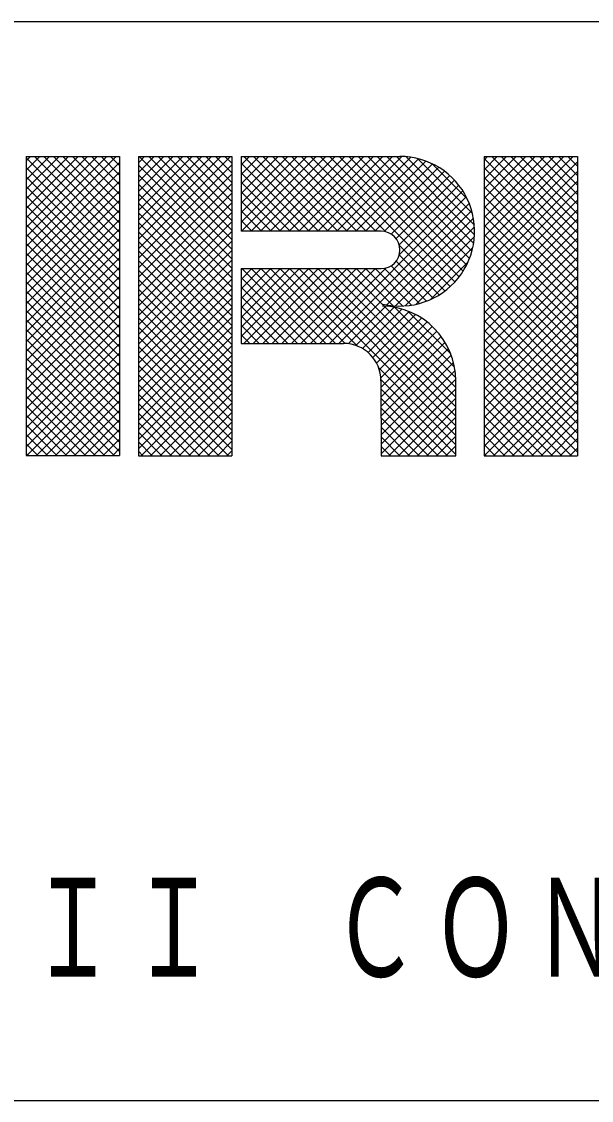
# Model space of a CAD drawing. Units: millimetres on the paper, enlarged 5 times. Extents: x -688 to 687, y -487 to 475.
# Drawn here: x -245.8 to -203.5, y -474.8 to -394.8 of the extents above; entities that cross this region are included whole.
import ezdxf

# ---------------------------------------------------------------- set-up
doc = ezdxf.new("R2010")
doc.units = ezdxf.units.MM
doc.header["$LTSCALE"] = 5
doc.layers.add('F-3_太線２', color=7, linetype='Continuous')
doc.layers.add('F-5_固定文字', color=7, linetype='Continuous')
doc.styles.add('ＭＳ ゴシック', font='')
doc.styles.get('ＭＳ ゴシック').set_extended_font_data('MS Gothic')

msp = doc.modelspace()

# ---------------------------------------------------------------- linework, layer by layer
at = {"layer": 'F-3_太線２', "color": 3}
for p, q in [((-687.667, -394.75), (687.333, -394.75)), ((-687.667, -474.75), (687.333, -474.75))]:
    msp.add_line(p, q, dxfattribs=at)
at = {"layer": 'F-5_固定文字'}
for p, q in [((-245.475, -405.065), (-245.16, -404.75)), ((-245.475, -405.772), (-244.453, -404.75)), ((-245.475, -406.479), (-243.746, -404.75)), ((-245.475, -407.186), (-243.039, -404.75)), ((-245.475, -407.893), (-242.332, -404.75)), ((-245.475, -408.6), (-241.625, -404.75)), ((-245.475, -409.308), (-240.918, -404.75)), ((-245.475, -410.015), (-240.211, -404.75)), ((-245.475, -410.722), (-239.504, -404.75)), ((-245.475, -411.429), (-238.796, -404.75)), ((-245.475, -404.75), (-238.541, -404.75)), ((-245.475, -404.75), (-245.475, -426.932)), ((-244.872, -404.75), (-238.541, -411.081)), ((-244.165, -404.75), (-238.541, -410.374)), ((-243.458, -404.75), (-238.541, -409.667)), ((-242.751, -404.75), (-238.541, -408.96)), ((-242.044, -404.75), (-238.541, -408.253)), ((-241.336, -404.75), (-238.541, -407.546)), ((-240.629, -404.75), (-238.541, -406.839)), ((-239.922, -404.75), (-238.541, -406.131)), ((-239.215, -404.75), (-238.541, -405.424)), ((-238.541, -404.75), (-238.541, -426.932)), ((-237.153, -405.228), (-236.684, -404.759)), ((-237.153, -405.935), (-235.977, -404.759)), ((-237.153, -406.642), (-235.27, -404.759)), ((-237.153, -407.349), (-234.563, -404.759)), ((-237.153, -408.056), (-233.856, -404.759)), ((-237.153, -408.764), (-233.149, -404.759)), ((-237.153, -409.471), (-232.442, -404.759)), ((-237.153, -410.178), (-231.735, -404.759)), ((-237.153, -410.885), (-231.028, -404.759)), ((-237.153, -411.592), (-230.32, -404.759)), ((-237.153, -404.759), (-230.219, -404.759)), ((-237.153, -404.759), (-237.153, -426.941)), ((-237.085, -404.759), (-230.219, -411.625)), ((-236.377, -404.759), (-230.219, -410.918)), ((-235.67, -404.759), (-230.219, -410.211)), ((-234.963, -404.759), (-230.219, -409.504)), ((-234.256, -404.759), (-230.219, -408.797)), ((-233.549, -404.759), (-230.219, -408.09)), ((-232.842, -404.759), (-230.219, -407.383)), ((-232.135, -404.759), (-230.219, -406.675)), ((-231.428, -404.759), (-230.219, -405.968)), ((-230.721, -404.759), (-230.219, -405.261)), ((-230.219, -404.75), (-230.219, -426.941)), ((-229.525, -405.379), (-228.897, -404.75)), ((-229.525, -406.086), (-228.19, -404.75)), ((-229.525, -406.793), (-227.483, -404.75)), ((-229.525, -407.5), (-226.776, -404.75)), ((-229.525, -408.207), (-226.068, -404.75)), ((-229.525, -408.914), (-225.361, -404.75)), ((-229.525, -409.621), (-224.654, -404.75)), ((-229.525, -404.75), (-217.737, -404.75)), ((-229.525, -404.75), (-229.525, -410.298)), ((-229.495, -410.298), (-223.947, -404.75)), ((-229.316, -404.75), (-223.768, -410.298)), ((-228.788, -410.298), (-223.24, -404.75)), ((-228.609, -404.75), (-223.061, -410.298)), ((-228.081, -410.298), (-222.533, -404.75)), ((-227.901, -404.75), (-222.354, -410.298)), ((-227.374, -410.298), (-221.826, -404.75)), ((-227.194, -404.75), (-221.647, -410.298)), ((-226.666, -410.298), (-221.119, -404.75)), ((-226.487, -404.75), (-220.939, -410.298)), ((-225.959, -410.298), (-220.412, -404.75)), ((-225.78, -404.75), (-220.232, -410.298)), ((-225.252, -410.298), (-219.705, -404.75)), ((-225.073, -404.75), (-219.525, -410.298)), ((-224.545, -410.298), (-218.997, -404.75)), ((-224.366, -404.75), (-218.773, -410.343)), ((-223.838, -410.298), (-218.29, -404.75)), ((-223.659, -404.75), (-214.005, -414.403)), ((-223.131, -410.298), (-217.585, -404.752)), ((-222.952, -404.75), (-213.651, -414.051)), ((-222.245, -404.75), (-213.328, -413.666)), ((-221.537, -404.75), (-213.039, -413.249)), ((-220.83, -404.75), (-212.784, -412.797)), ((-220.123, -404.75), (-212.566, -412.308)), ((-219.416, -404.75), (-212.39, -411.777)), ((-218.709, -404.75), (-212.262, -411.197)), ((-218.002, -404.75), (-212.195, -410.557)), ((-217.276, -404.769), (-212.208, -409.837)), ((-211.495, -405.026), (-211.229, -404.759)), ((-211.495, -405.733), (-210.521, -404.759)), ((-211.495, -406.44), (-209.814, -404.759)), ((-211.495, -407.147), (-209.107, -404.759)), ((-211.495, -407.854), (-208.4, -404.759)), ((-211.495, -408.561), (-207.693, -404.759)), ((-211.495, -409.269), (-206.986, -404.759)), ((-211.495, -409.976), (-206.279, -404.759)), ((-211.495, -410.683), (-205.572, -404.759)), ((-211.495, -411.39), (-204.865, -404.759)), ((-211.495, -404.759), (-204.56, -404.759)), ((-210.922, -404.759), (-204.56, -411.121)), ((-210.214, -404.759), (-204.56, -410.413)), ((-209.507, -404.759), (-204.56, -409.706)), ((-208.8, -404.759), (-204.56, -408.999)), ((-208.093, -404.759), (-204.56, -408.292)), ((-207.386, -404.759), (-204.56, -407.585)), ((-206.679, -404.759), (-204.56, -406.878)), ((-205.972, -404.759), (-204.56, -406.171)), ((-205.265, -404.759), (-204.56, -405.464)), ((-204.56, -404.759), (-204.56, -426.941)), ((-245.475, -404.854), (-238.541, -411.788)), ((-245.475, -412.136), (-238.541, -405.201)), ((-245.475, -405.561), (-238.541, -412.495)), ((-237.153, -412.299), (-230.219, -405.365)), ((-237.153, -405.398), (-230.219, -412.332)), ((-229.525, -405.247), (-224.475, -410.298)), ((-222.424, -410.298), (-216.934, -404.808)), ((-221.717, -410.298), (-216.346, -404.927)), ((-221.01, -410.298), (-215.808, -405.096)), ((-220.302, -410.298), (-215.312, -405.308)), ((-219.595, -410.298), (-214.855, -405.557)), ((-216.432, -404.905), (-212.344, -408.993)), ((-215.333, -405.298), (-212.736, -407.894)), ((-211.495, -404.893), (-204.56, -411.828)), ((-211.495, -412.097), (-204.56, -405.162)), ((-211.495, -405.6), (-204.56, -412.535)), ((-245.475, -412.843), (-238.541, -405.909)), ((-245.475, -406.268), (-238.541, -413.203)), ((-237.153, -413.006), (-230.219, -406.072)), ((-237.153, -406.105), (-230.219, -413.039)), ((-229.525, -405.954), (-225.182, -410.298)), ((-218.906, -410.315), (-214.432, -405.841)), ((-218.391, -410.507), (-214.042, -406.159)), ((-211.495, -412.804), (-204.56, -405.869)), ((-211.495, -406.307), (-204.56, -413.242)), ((-245.475, -413.55), (-238.541, -406.616)), ((-245.475, -406.975), (-238.541, -413.91)), ((-237.153, -413.713), (-230.219, -406.779)), ((-237.153, -406.812), (-230.219, -413.747)), ((-229.525, -406.661), (-225.889, -410.298)), ((-218.02, -410.844), (-213.685, -406.508)), ((-217.786, -411.317), (-213.359, -406.89)), ((-211.495, -413.511), (-204.56, -406.576)), ((-211.495, -407.014), (-204.56, -413.949)), ((-245.475, -414.257), (-238.541, -407.323)), ((-245.475, -407.682), (-238.541, -414.617)), ((-237.153, -414.42), (-230.219, -407.486)), ((-237.153, -407.519), (-230.219, -414.454)), ((-229.525, -407.369), (-226.596, -410.298)), ((-223.674, -418.619), (-212.807, -407.752)), ((-217.776, -412.014), (-213.066, -407.304)), ((-211.495, -414.218), (-204.56, -407.283)), ((-211.495, -407.721), (-204.56, -414.656)), ((-211.495, -414.925), (-204.56, -407.991)), ((-245.475, -414.964), (-238.541, -408.03)), ((-245.475, -408.389), (-238.541, -415.324)), ((-245.475, -415.672), (-238.541, -408.737)), ((-237.153, -415.128), (-230.219, -408.193)), ((-237.153, -408.226), (-230.219, -415.161)), ((-229.525, -408.076), (-227.303, -410.298)), ((-229.525, -408.783), (-228.011, -410.298)), ((-222.967, -418.619), (-212.585, -408.238)), ((-222.26, -418.619), (-212.405, -408.764)), ((-211.495, -408.428), (-204.56, -415.363)), ((-211.495, -415.633), (-204.56, -408.698)), ((-245.475, -409.096), (-238.541, -416.031)), ((-245.475, -416.379), (-238.541, -409.444)), ((-237.153, -415.835), (-230.219, -408.9)), ((-237.153, -408.933), (-230.219, -415.868)), ((-229.525, -409.49), (-228.718, -410.298)), ((-218.696, -415.762), (-212.272, -409.339)), ((-211.495, -409.135), (-204.56, -416.07)), ((-211.495, -416.34), (-204.56, -409.405)), ((-245.475, -409.804), (-238.541, -416.738)), ((-245.475, -417.086), (-238.541, -410.151)), ((-237.153, -416.542), (-230.219, -409.607)), ((-237.153, -409.64), (-230.219, -416.575)), ((-237.153, -417.249), (-230.219, -410.314)), ((-237.153, -410.348), (-230.219, -417.282)), ((-229.525, -410.197), (-229.425, -410.298)), ((-219.124, -410.298), (-229.525, -410.298)), ((-218.063, -415.836), (-212.198, -409.972)), ((-211.495, -409.843), (-204.56, -416.777)), ((-211.495, -417.047), (-204.56, -410.112)), ((-245.475, -410.511), (-238.541, -417.445)), ((-245.475, -417.793), (-238.541, -410.858)), ((-237.153, -417.956), (-230.219, -411.021)), ((-237.153, -411.055), (-230.219, -417.989)), ((-217.352, -415.832), (-212.202, -410.683)), ((-211.495, -410.55), (-204.56, -417.485)), ((-211.495, -417.754), (-204.56, -410.819)), ((-245.475, -411.218), (-238.541, -418.152)), ((-245.475, -418.5), (-238.541, -411.565)), ((-245.475, -411.925), (-238.541, -418.859)), ((-237.153, -418.663), (-230.219, -411.729)), ((-237.153, -411.762), (-230.219, -418.696)), ((-217.782, -411.334), (-214.392, -414.724)), ((-216.524, -415.711), (-212.323, -411.511)), ((-211.495, -411.257), (-204.56, -418.192)), ((-211.495, -418.461), (-204.56, -411.526)), ((-211.495, -411.964), (-204.56, -418.899)), ((-245.475, -419.207), (-238.541, -412.273)), ((-245.475, -412.632), (-238.541, -419.566)), ((-237.153, -419.37), (-230.219, -412.436)), ((-237.153, -412.469), (-230.219, -419.403)), ((-218.014, -412.516), (-215.265, -415.265)), ((-217.783, -412.04), (-214.811, -415.012)), ((-215.464, -415.359), (-212.676, -412.57)), ((-211.495, -419.168), (-204.56, -412.233)), ((-211.495, -412.671), (-204.56, -419.606)), ((-245.475, -419.914), (-238.541, -412.98)), ((-245.475, -413.339), (-238.541, -420.274)), ((-237.153, -420.077), (-230.219, -413.143)), ((-237.153, -413.176), (-230.219, -420.11)), ((-229.525, -413.157), (-229.44, -413.072)), ((-229.525, -413.864), (-228.733, -413.072)), ((-229.525, -414.571), (-228.026, -413.072)), ((-229.525, -415.278), (-227.319, -413.072)), ((-229.525, -415.985), (-226.612, -413.072)), ((-229.525, -416.692), (-225.905, -413.072)), ((-229.525, -417.399), (-225.198, -413.072)), ((-229.525, -418.106), (-224.491, -413.072)), ((-229.525, -413.072), (-229.525, -418.619)), ((-229.525, -413.072), (-219.124, -413.072)), ((-229.479, -413.072), (-223.931, -418.619)), ((-229.331, -418.619), (-223.783, -413.072)), ((-228.772, -413.072), (-223.224, -418.619)), ((-228.624, -418.619), (-223.076, -413.072)), ((-228.065, -413.072), (-222.517, -418.619)), ((-227.917, -418.619), (-222.369, -413.072)), ((-227.358, -413.072), (-221.808, -418.621)), ((-227.21, -418.619), (-221.662, -413.072)), ((-226.651, -413.072), (-220.918, -418.805)), ((-226.503, -418.619), (-220.955, -413.072)), ((-225.944, -413.072), (-213.58, -425.435)), ((-225.796, -418.619), (-220.248, -413.072)), ((-225.237, -413.072), (-213.582, -424.726)), ((-225.089, -418.619), (-219.541, -413.072)), ((-224.53, -413.072), (-213.585, -424.017)), ((-224.382, -418.619), (-218.794, -413.032)), ((-223.822, -413.072), (-213.587, -423.307)), ((-223.115, -413.072), (-213.589, -422.598)), ((-222.408, -413.072), (-213.591, -421.888)), ((-221.701, -413.072), (-213.597, -421.175)), ((-220.994, -413.072), (-218.243, -415.822)), ((-220.287, -413.072), (-217.517, -415.841)), ((-219.58, -413.072), (-216.873, -415.778)), ((-218.892, -413.052), (-216.291, -415.654)), ((-218.381, -412.856), (-215.757, -415.48)), ((-211.495, -419.875), (-204.56, -412.94)), ((-211.495, -413.378), (-204.56, -420.313)), ((-245.475, -420.621), (-238.541, -413.687)), ((-245.475, -414.046), (-238.541, -420.981)), ((-245.475, -421.328), (-238.541, -414.394)), ((-237.153, -420.784), (-230.219, -413.85)), ((-237.153, -413.883), (-230.219, -420.818)), ((-229.525, -413.733), (-224.639, -418.619)), ((-211.495, -420.582), (-204.56, -413.647)), ((-211.495, -414.085), (-204.56, -421.02)), ((-211.495, -421.289), (-204.56, -414.355)), ((-245.475, -414.753), (-238.541, -421.688)), ((-245.475, -422.035), (-238.541, -415.101)), ((-237.153, -421.492), (-230.219, -414.557)), ((-237.153, -414.59), (-230.219, -421.525)), ((-229.525, -414.44), (-225.346, -418.619)), ((-229.525, -415.147), (-226.053, -418.619)), ((-211.495, -414.792), (-204.56, -421.727)), ((-211.495, -421.996), (-204.56, -415.062)), ((-245.475, -415.46), (-238.541, -422.395)), ((-245.475, -422.743), (-238.541, -415.808)), ((-237.153, -422.199), (-230.219, -415.264)), ((-237.153, -415.297), (-230.219, -422.232)), ((-237.153, -422.906), (-230.219, -415.971)), ((-229.525, -415.854), (-226.76, -418.619)), ((-221.574, -418.64), (-218.79, -415.857)), ((-221.001, -418.774), (-218.16, -415.933)), ((-218.127, -415.939), (-213.687, -420.379)), ((-211.495, -415.499), (-204.56, -422.434)), ((-211.495, -422.704), (-204.56, -415.769)), ((-245.475, -416.167), (-238.541, -423.102)), ((-245.475, -423.45), (-238.541, -416.515)), ((-237.153, -416.004), (-230.219, -422.939)), ((-237.153, -423.613), (-230.219, -416.678)), ((-237.153, -416.711), (-230.219, -423.646)), ((-229.525, -416.561), (-227.467, -418.619)), ((-220.517, -418.997), (-217.587, -416.068)), ((-220.104, -419.292), (-217.062, -416.25)), ((-219.756, -419.651), (-216.578, -416.473)), ((-219.474, -420.076), (-216.131, -416.733)), ((-217.139, -416.219), (-213.967, -419.392)), ((-211.495, -416.207), (-204.56, -423.141)), ((-211.495, -423.411), (-204.56, -416.476)), ((-245.475, -416.875), (-238.541, -423.809)), ((-245.475, -424.157), (-238.541, -417.222)), ((-245.475, -417.582), (-238.541, -424.516)), ((-237.153, -424.32), (-230.219, -417.385)), ((-237.153, -417.419), (-230.219, -424.353)), ((-229.525, -417.268), (-228.174, -418.619)), ((-219.265, -420.574), (-215.718, -417.027)), ((-219.15, -421.166), (-215.338, -417.354)), ((-211.495, -416.914), (-204.56, -423.848)), ((-211.495, -424.118), (-204.56, -417.183)), ((-245.475, -424.864), (-238.541, -417.929)), ((-245.475, -418.289), (-238.541, -425.223)), ((-237.153, -425.027), (-230.219, -418.093)), ((-237.153, -418.126), (-230.219, -425.06)), ((-229.525, -417.975), (-228.881, -418.619)), ((-219.139, -421.863), (-214.99, -417.713)), ((-219.137, -422.567), (-214.674, -418.104)), ((-211.495, -417.621), (-204.56, -424.556)), ((-211.495, -424.825), (-204.56, -417.89)), ((-211.495, -418.328), (-204.56, -425.263)), ((-245.475, -425.571), (-238.541, -418.637)), ((-245.475, -418.996), (-238.541, -425.93)), ((-237.153, -425.734), (-230.219, -418.8)), ((-237.153, -418.833), (-230.219, -425.767)), ((-229.525, -418.619), (-221.915, -418.619)), ((-219.135, -423.272), (-214.39, -418.528)), ((-219.133, -423.977), (-214.142, -418.987)), ((-211.495, -425.532), (-204.56, -418.597)), ((-211.495, -419.035), (-204.56, -425.97)), ((-245.475, -426.278), (-238.541, -419.344)), ((-245.475, -419.703), (-238.541, -426.638)), ((-237.153, -426.441), (-230.219, -419.507)), ((-237.153, -419.54), (-230.219, -426.474)), ((-219.131, -424.682), (-213.932, -419.484)), ((-211.495, -426.239), (-204.56, -419.304)), ((-211.495, -419.742), (-204.56, -426.677)), ((-245.475, -420.41), (-238.954, -426.932)), ((-245.422, -426.932), (-238.541, -420.051)), ((-244.715, -426.932), (-238.541, -420.758)), ((-237.153, -420.247), (-230.459, -426.941)), ((-236.946, -426.941), (-230.219, -420.214)), ((-219.326, -420.396), (-213.578, -426.145)), ((-219.128, -425.387), (-213.765, -420.024)), ((-219.126, -426.092), (-213.648, -420.614)), ((-211.495, -420.449), (-205.003, -426.941)), ((-211.49, -426.941), (-204.56, -420.011)), ((-210.783, -426.941), (-204.56, -420.718)), ((-245.475, -421.117), (-239.661, -426.932)), ((-244.008, -426.932), (-238.541, -421.465)), ((-237.153, -420.954), (-231.166, -426.941)), ((-236.239, -426.941), (-230.219, -420.921)), ((-219.143, -421.287), (-213.576, -426.854)), ((-219.141, -421.385), (-219.124, -426.94)), ((-219.124, -426.797), (-213.595, -421.267)), ((-211.495, -421.156), (-205.71, -426.941)), ((-210.076, -426.941), (-204.56, -421.426)), ((-245.475, -421.824), (-240.368, -426.932)), ((-243.3, -426.932), (-238.541, -422.172)), ((-237.153, -421.661), (-231.873, -426.941)), ((-237.153, -422.368), (-232.58, -426.941)), ((-235.532, -426.941), (-230.219, -421.628)), ((-234.824, -426.941), (-230.219, -422.335)), ((-219.139, -421.998), (-214.196, -426.941)), ((-218.56, -426.94), (-213.591, -421.971)), ((-211.495, -421.863), (-206.417, -426.941)), ((-209.369, -426.941), (-204.56, -422.133)), ((-245.475, -422.531), (-241.075, -426.932)), ((-242.593, -426.932), (-238.541, -422.879)), ((-237.153, -423.075), (-233.288, -426.941)), ((-234.117, -426.941), (-230.219, -423.042)), ((-219.137, -422.707), (-214.903, -426.941)), ((-217.853, -426.94), (-213.589, -422.676)), ((-211.495, -422.57), (-207.125, -426.941)), ((-208.662, -426.941), (-204.56, -422.84)), ((-245.475, -423.239), (-241.782, -426.932)), ((-245.475, -423.946), (-242.489, -426.932)), ((-241.886, -426.932), (-238.541, -423.586)), ((-237.153, -423.783), (-233.995, -426.941)), ((-233.41, -426.941), (-230.219, -423.749)), ((-219.135, -423.416), (-215.61, -426.941)), ((-217.146, -426.941), (-213.587, -423.381)), ((-211.495, -423.278), (-207.832, -426.941)), ((-211.495, -423.985), (-208.539, -426.941)), ((-207.954, -426.941), (-204.56, -423.547)), ((-245.475, -424.653), (-243.196, -426.932)), ((-241.179, -426.932), (-238.541, -424.293)), ((-237.153, -424.49), (-234.702, -426.941)), ((-232.703, -426.941), (-230.219, -424.456)), ((-219.132, -424.126), (-216.317, -426.941)), ((-216.439, -426.941), (-213.584, -424.086)), ((-215.732, -426.941), (-213.582, -424.791)), ((-211.495, -424.692), (-209.246, -426.941)), ((-207.247, -426.941), (-204.56, -424.254)), ((-245.475, -425.36), (-243.903, -426.932)), ((-240.472, -426.932), (-238.541, -425)), ((-237.153, -425.197), (-235.409, -426.941)), ((-231.996, -426.941), (-230.219, -425.164)), ((-219.13, -424.835), (-217.025, -426.941)), ((-219.128, -425.544), (-217.732, -426.94)), ((-215.025, -426.941), (-213.58, -425.495)), ((-211.495, -425.399), (-209.953, -426.941)), ((-206.54, -426.941), (-204.56, -424.961)), ((-245.475, -426.067), (-244.611, -426.932)), ((-239.765, -426.932), (-238.541, -425.708)), ((-237.153, -425.904), (-236.116, -426.941)), ((-231.289, -426.941), (-230.219, -425.871)), ((-219.126, -426.254), (-218.439, -426.94)), ((-214.318, -426.941), (-213.578, -426.2)), ((-211.495, -426.106), (-210.66, -426.941)), ((-205.833, -426.941), (-204.56, -425.668)), ((-205.126, -426.941), (-204.56, -426.375)), ((-245.475, -426.774), (-245.318, -426.932)), ((-245.475, -426.932), (-238.541, -426.932)), ((-239.058, -426.932), (-238.541, -426.415)), ((-237.153, -426.611), (-236.823, -426.941)), ((-237.153, -426.941), (-230.219, -426.941)), ((-230.582, -426.941), (-230.219, -426.578)), ((-213.611, -426.941), (-213.575, -426.905)), ((-211.495, -426.813), (-211.367, -426.941))]:
    msp.add_line(p, q, dxfattribs=at)
for points in [[(-211.495, -404.759), (-211.495, -426.941), (-204.56, -426.941)], [(-219.124, -426.94), (-213.575, -426.941), (-213.593, -421.376)]]:
    msp.add_lwpolyline(points, dxfattribs=at)
for centre, radius, start, end in [((-217.737, -410.298), 5.548, 256.85612, 90), ((-219.124, -411.685), 1.387, 270, 90), ((-219.141, -421.393), 5.548, 0.17969, 88.87781), ((-221.915, -421.393), 2.774, 0.17969, 90)]:
    msp.add_arc(centre, radius, start, end, dxfattribs=at)

# ---------------------------------------------------------------- texts
at = {"layer": 'F-5_固定文字', "color": 4, "insert": (-267.667, -466.64), "char_height": 7.331, "attachment_point": 7, "style": 'ＭＳ ゴシック'}
msp.add_mtext('\\T1.15;\\W0.65;ＫＩＲＩＩ\u3000ＣＯＮＳＴＲＵＣＴＩＯＮ\u3000ＭＡＴＥＲＩＡＬＳ\u3000ＣＯ．，ＬＴＤ．', dxfattribs=at)

doc.saveas('drawing.dxf')
